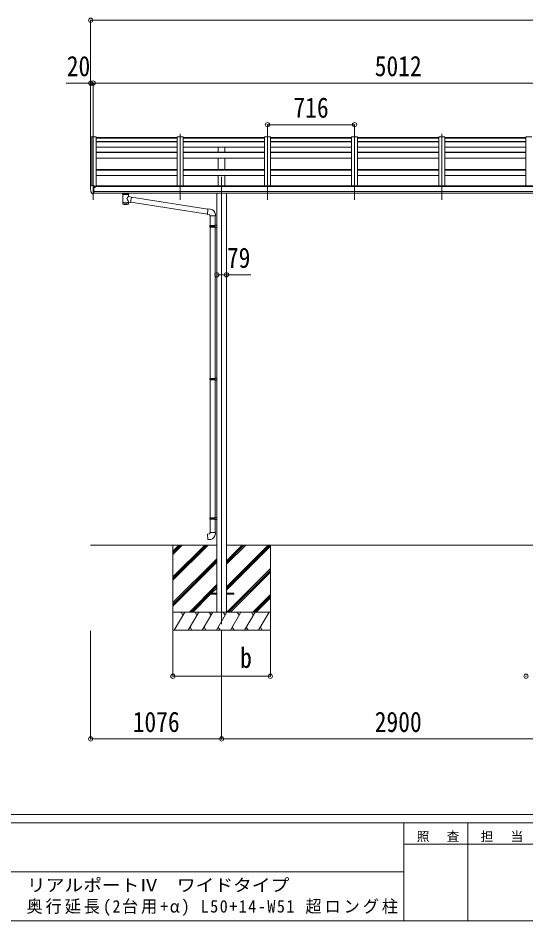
# Model space of a CAD drawing. Units: millimetres at full size. Extents: x -9783 to 9892, y -6828 to 6752.
# Drawn here: x 36 to 4208, y -6828 to 592 of the extents above; entities that cross this region are included whole.
import ezdxf
from ezdxf.enums import TextEntityAlignment as Align

# ---------------------------------------------------------------- set-up
doc = ezdxf.new("R2010")
doc.units = ezdxf.units.MM
doc.header["$LTSCALE"] = 35
doc.header["$PDMODE"] = 32
doc.header["$PDSIZE"] = 35
for name, color, linetype, lineweight in [('0-0_0', 7, 'Continuous', 9), ('0-1_本体', 4, 'Continuous', 9), ('0-2_部品', 7, 'Continuous', 9), ('0-8_PARTS2', 2, 'Continuous', 9), ('0-A_寸法', 6, 'Continuous', 9), ('F-0_240', 7, 'Continuous', 9)]:
    doc.layers.add(name, color=color, linetype=linetype, lineweight=lineweight)
doc.styles.add('ＭＳ ゴシック', font='')
doc.styles.get('ＭＳ ゴシック').set_extended_font_data('MS Gothic')

msp = doc.modelspace()

# ---------------------------------------------------------------- linework, layer by layer
at = {"layer": '0-0_0'}
for p, q in [((632.56, -3739.42), (1669.06, -3739.42)), ((1308.56, -3739.42), (1308.56, -4439.42)), ((1308.56, -4000.15), (1569.29, -3739.42)), ((1308.56, -4014.29), (1583.44, -3739.42)), ((1308.56, -4028.44), (1597.58, -3739.42)), ((1308.56, -3816.31), (1385.45, -3739.42)), ((1308.56, -3802.16), (1371.3, -3739.42)), ((1308.56, -3788.02), (1357.16, -3739.42)), ((1748.06, -3739.42), (4569.06, -3739.42)), ((1748.06, -4081.15), (2089.79, -3739.42)), ((1748.06, -4095.29), (2103.94, -3739.42)), ((1748.06, -3897.3), (1905.95, -3739.42)), ((1748.06, -3883.16), (1891.8, -3739.42)), ((1748.06, -3869.02), (1877.66, -3739.42)), ((1748.06, -4109.44), (2108.56, -3748.94)), ((2108.56, -3739.42), (2108.56, -4439.42)), ((1308.56, -4212.28), (1669.06, -3851.79)), ((1308.56, -4226.43), (1669.06, -3865.93)), ((1308.56, -4240.57), (1669.06, -3880.07)), ((1751.92, -4289.42), (2108.56, -3932.79)), ((1766.06, -4289.42), (2108.56, -3946.93)), ((1780.21, -4289.42), (2108.56, -3961.07)), ((1443.56, -4289.42), (1669.06, -4063.92)), ((1612.21, -4134.91), (1669.06, -4078.06)), ((1457.7, -4289.42), (1608.56, -4138.56)), ((1471.84, -4289.42), (1617.35, -4143.91)), ((1626.35, -4134.91), (1669.06, -4092.2)), ((1964.06, -4289.42), (2108.56, -4144.92)), ((1978.2, -4289.42), (2108.56, -4159.06)), ((1992.34, -4289.42), (2108.56, -4173.2)), ((2108.56, -4289.42), (1308.56, -4289.42)), ((1318.85, -4439.42), (1405.46, -4289.42)), ((1390.45, -4315.41), (1375.45, -4289.42)), ((1434.32, -4439.42), (1520.93, -4289.42)), ((1505.92, -4315.41), (1490.92, -4289.42)), ((1549.79, -4439.42), (1636.4, -4289.42)), ((1621.39, -4315.41), (1606.39, -4289.42)), ((1665.26, -4439.42), (1751.87, -4289.42)), ((1736.87, -4315.41), (1721.86, -4289.42)), ((1780.73, -4439.42), (1867.34, -4289.42)), ((1852.34, -4315.41), (1837.33, -4289.42)), ((1896.2, -4439.42), (1982.81, -4289.42)), ((1952.81, -4289.42), (1967.81, -4315.41)), ((2011.67, -4439.42), (2098.28, -4289.42)), ((1308.56, -4439.42), (2108.56, -4439.42)), ((1449.32, -4413.45), (1464.32, -4439.42)), ((1564.79, -4413.44), (1579.79, -4439.42)), ((1680.26, -4413.44), (1695.26, -4439.42)), ((1795.73, -4413.45), (1810.73, -4439.42)), ((1911.2, -4413.45), (1926.2, -4439.42)), ((2026.67, -4413.45), (2041.67, -4439.42))]:
    msp.add_line(p, q, dxfattribs=at)
at = {"layer": '0-1_本体'}
for p, q in [((632.57, -384.4), (632.56, -790.04)), ((633.51, -383.52), (641.35, -383.11)), ((641.56, -383.18), (641.56, -783.49)), ((641.64, -383.3), (642.26, -384.92)), ((677.56, -383.1), (677.56, -793.67)), ((1343.56, -389.18), (677.56, -389.18)), ((677.56, -396.1), (1343.56, -396.1)), ((677.56, -422.81), (1343.56, -422.81)), ((677.56, -425.66), (1343.56, -425.66)), ((1343.56, -383.7), (1343.56, -783.27)), ((1393.56, -383.7), (1343.56, -383.7)), ((1393.56, -383.7), (1393.56, -783.27)), ((2059.56, -389.18), (1393.56, -389.18)), ((1393.56, -396.1), (2059.56, -396.1)), ((1393.56, -422.81), (2059.56, -422.81)), ((1393.56, -425.66), (2059.56, -425.66)), ((2059.56, -383.7), (2059.56, -783.27)), ((2109.56, -383.7), (2059.56, -383.7)), ((2109.56, -383.7), (2109.56, -783.27)), ((2775.56, -389.18), (2109.56, -389.18)), ((2109.56, -396.1), (2775.56, -396.1)), ((2109.56, -422.81), (2775.56, -422.81)), ((2109.56, -425.66), (2775.56, -425.66)), ((2775.56, -383.7), (2775.56, -783.27)), ((2825.56, -383.7), (2775.56, -383.7)), ((2825.56, -383.7), (2825.56, -783.27)), ((3491.56, -389.18), (2825.56, -389.18)), ((2825.56, -396.1), (3491.56, -396.1)), ((2825.56, -422.81), (3491.56, -422.81)), ((2825.56, -425.66), (3491.56, -425.66)), ((3491.56, -383.7), (3491.56, -783.27)), ((3541.56, -383.7), (3491.56, -383.7)), ((3541.56, -383.7), (3541.56, -783.27)), ((4207.56, -389.18), (3541.56, -389.18)), ((3541.56, -396.1), (4207.56, -396.1)), ((3541.56, -422.81), (4207.56, -422.81)), ((3541.56, -425.66), (4207.56, -425.66)), ((4207.56, -383.7), (4207.56, -783.27)), ((4257.56, -383.7), (4207.56, -383.7)), ((677.56, -470.39), (1343.56, -470.39)), ((677.56, -509.08), (1343.56, -509.08)), ((677.56, -514.37), (1343.56, -514.37)), ((1393.56, -470.39), (2059.56, -470.39)), ((1393.56, -509.08), (2059.56, -509.08)), ((1393.56, -514.37), (2059.56, -514.37)), ((1681.06, -509.08), (1681.06, -470.39)), ((1736.06, -509.08), (1736.06, -470.39)), ((2109.56, -470.39), (2775.56, -470.39)), ((2109.56, -509.08), (2775.56, -509.08)), ((2109.56, -514.37), (2775.56, -514.37)), ((2825.56, -470.39), (3491.56, -470.39)), ((2825.56, -509.08), (3491.56, -509.08)), ((2825.56, -514.37), (3491.56, -514.37)), ((3541.56, -470.39), (4207.56, -470.39)), ((3541.56, -509.08), (4207.56, -509.08)), ((3541.56, -514.37), (4207.56, -514.37)), ((677.56, -558.45), (1343.56, -558.45)), ((1393.56, -558.45), (2059.56, -558.45)), ((1681.06, -652), (1681.06, -558.45)), ((1736.06, -652), (1736.06, -558.45)), ((2109.56, -558.45), (2775.56, -558.45)), ((2825.56, -558.45), (3491.56, -558.45)), ((3541.56, -558.45), (4207.56, -558.45)), ((677.56, -652), (1343.56, -652)), ((677.56, -658.8), (1343.56, -658.8)), ((1393.56, -652), (2059.56, -652)), ((1393.56, -658.8), (2059.56, -658.8)), ((2109.56, -652), (2775.56, -652)), ((2109.56, -658.8), (2775.56, -658.8)), ((2825.56, -652), (3491.56, -652)), ((2825.56, -658.8), (3491.56, -658.8)), ((3541.56, -652), (4207.56, -652)), ((3541.56, -658.8), (4207.56, -658.8)), ((677.56, -702.35), (1343.56, -702.35)), ((1393.56, -702.35), (2059.56, -702.35)), ((1681.06, -786.97), (1681.06, -702.35)), ((1736.06, -786.97), (1736.06, -702.35)), ((2109.56, -702.35), (2775.56, -702.35)), ((2825.56, -702.35), (3491.56, -702.35)), ((3541.56, -702.35), (4207.56, -702.35)), ((5658.06, -793.67), (659.06, -793.67)), ((682.56, -793.67), (682.56, -786.97)), ((5634.56, -786.97), (682.56, -786.97)), ((659.06, -834.9), (5658.06, -834.9)), ((5658.06, -846.74), (659.06, -846.67)), ((1669.06, -846.84), (1669.06, -4289.42)), ((1748.06, -846.84), (1748.06, -4289.42))]:
    msp.add_line(p, q, dxfattribs=at)
msp.add_lwpolyline([(642.26, -783.49), (642.26, -383.1), (677.56, -383.1)], dxfattribs=at)
msp.add_circle((666.54, -798.41), 3, dxfattribs=at)
for centre, radius, start, end in [((633.56, -384.52), 1, 93, 173.32986), ((641.36, -383.41), 0.301, 21.06327, 92.86679)]:
    msp.add_arc(centre, radius, start, end, dxfattribs=at)
at = {"layer": '0-2_部品'}
for p, q in [((630.56, -793.06), (630.56, -793.69)), ((637.47, -784.26), (633.41, -790.07)), ((652.56, -852.19), (652.56, -783.69)), ((654.06, -784.61), (652.56, -784.61)), ((659.06, -793.42), (652.56, -793.03)), ((654.06, -784.61), (654.06, -790.78)), ((663.74, -786.11), (654.06, -785.38)), ((654.06, -788.38), (668.06, -788.43)), ((663.54, -798.61), (664.06, -798.61)), ((664.06, -798.61), (664.36, -798.61)), ((664.56, -788.42), (664.56, -786.52)), ((669.06, -789.54), (669.06, -793.5)), ((644.94, -850.38), (635.2, -835)), ((651.06, -852.1), (647.36, -851.87)), ((651.06, -852.1), (652.56, -852.19)), ((652.56, -849.99), (653.06, -849.99)), ((653.06, -849.99), (653.56, -848.99)), ((659.06, -848.99), (653.56, -848.99)), ((893.06, -853), (893.06, -846.88)), ((897.16, -857.5), (897.15, -937.79)), ((942.96, -875.07), (942.96, -857.49)), ((968.19, -878.98), (942.96, -875.07)), ((947.06, -853), (947.06, -846.88)), ((968.19, -878.98), (961.16, -924.24)), ((1595.02, -978.29), (967.87, -880.99)), ((942.98, -937.79), (942.96, -921.16)), ((942.96, -921.41), (961.16, -924.24)), ((1591.35, -1020.22), (961.43, -922.5)), ((1615.99, -978.67), (1595.15, -976.85)), ((1611.06, -1034.42), (1657.06, -1034.42)), ((1613.06, -1034.42), (1613.06, -1113.68)), ((1655.06, -1034.42), (1655.06, -1111.12)), ((1657.06, -1034.42), (1657.06, -1023.5)), ((1653.06, -1111.18), (1669.06, -1110.71)), ((1653.06, -1113.18), (1653.06, -1111.18)), ((1669.06, -1110.71), (1669.06, -1128.65)), ((1611.06, -1115.68), (1612.06, -1113.68)), ((1611.06, -1115.68), (1655.06, -1115.68)), ((1611.06, -1115.68), (1611.06, -1123.68)), ((1611.06, -1123.68), (1655.06, -1123.68)), ((1611.06, -1123.68), (1612.06, -1125.68)), ((1612.06, -1113.68), (1655.06, -1113.68)), ((1612.06, -1125.68), (1655.06, -1125.68)), ((1613.06, -1125.68), (1613.06, -2369.86)), ((1650.59, -1115.68), (1650.16, -1113.68)), ((1653.06, -1113.18), (1655.06, -1113.18)), ((1653.06, -1128.18), (1653.06, -1126.18)), ((1653.06, -1128.18), (1669.06, -1128.65)), ((1655.06, -1128.23), (1655.06, -2367.3)), ((1611.06, -2371.86), (1612.06, -2369.86)), ((1611.06, -2371.86), (1655.06, -2371.86)), ((1611.06, -2371.86), (1611.06, -2379.86)), ((1612.06, -2369.86), (1655.06, -2369.86)), ((1650.59, -2371.86), (1650.16, -2369.86)), ((1653.06, -2367.36), (1669.06, -2366.89)), ((1653.06, -2369.36), (1653.06, -2367.36)), ((1653.06, -2369.36), (1655.06, -2369.36)), ((1669.06, -2366.89), (1669.06, -2384.83)), ((1611.06, -2379.86), (1655.06, -2379.86)), ((1611.06, -2379.86), (1612.06, -2381.86)), ((1612.06, -2381.86), (1655.06, -2381.86)), ((1613.06, -2381.86), (1613.06, -3515.02)), ((1653.06, -2384.36), (1653.06, -2382.36)), ((1653.06, -2384.36), (1669.06, -2384.83)), ((1655.06, -2384.42), (1655.06, -3512.46)), ((1611.06, -3517.02), (1612.06, -3515.02)), ((1611.06, -3517.02), (1655.06, -3517.02)), ((1611.06, -3517.02), (1611.06, -3525.02)), ((1611.06, -3525.02), (1655.06, -3525.02)), ((1611.06, -3525.02), (1612.06, -3527.02)), ((1612.06, -3515.02), (1655.06, -3515.02)), ((1612.06, -3527.02), (1655.06, -3527.02)), ((1613.06, -3527.02), (1613.06, -3637.02)), ((1650.59, -3517.02), (1650.16, -3515.02)), ((1653.06, -3512.52), (1669.06, -3512.05)), ((1653.06, -3514.52), (1653.06, -3512.52)), ((1653.06, -3514.52), (1655.06, -3514.52)), ((1653.06, -3529.52), (1653.06, -3527.52)), ((1653.06, -3529.52), (1669.06, -3529.99)), ((1655.06, -3529.58), (1655.06, -3637.02)), ((1669.06, -3512.05), (1669.06, -3529.99)), ((1611.06, -3637.02), (1657.06, -3637.02)), ((1611.06, -3647.02), (1611.06, -3637.02)), ((1657.06, -3637.02), (1657.06, -3647.94))]:
    msp.add_line(p, q, dxfattribs=at)
at = {"layer": '0-2_部品', "color": 4}
for p, q in [((1608.56, -4134.91), (1669.06, -4134.91)), ((1608.56, -4134.91), (1608.56, -4143.91)), ((1608.56, -4143.91), (1669.06, -4143.91)), ((1748.06, -4134.91), (1808.56, -4134.91)), ((1748.06, -4143.91), (1808.56, -4143.91)), ((1808.56, -4134.91), (1808.56, -4143.91))]:
    msp.add_line(p, q, dxfattribs=at)
at = {"layer": '0-2_部品'}
for points in [[(652.56, -783.69), (640.56, -783.69), (638.23, -783.83)], [(659.06, -848.99), (659.06, -790.78), (654.06, -790.78)], [(663.74, -786.11), (663.91, -786.12), (664.06, -786.16), (664.21, -786.2), (664.33, -786.25), (664.43, -786.31), (664.5, -786.38), (664.55, -786.45), (664.56, -786.52)], [(664.36, -797.42), (664.36, -798.61), (669.06, -798.61)], [(669.06, -796.99), (669.06, -798.61), (669.54, -798.61)], [(652.56, -838.3), (655.73, -837.89), (659.06, -837.46)], [(893.1, -853.06), (893.08, -852.7), (893.32, -851.74), (893.85, -850.86), (894.65, -850.02), (895.76, -849.22), (897.16, -848.5)], [(893.1, -852.94), (893.08, -853.3), (893.32, -854.26), (893.85, -855.14), (894.65, -855.98), (895.76, -856.77), (897.16, -857.5)], [(942.96, -848.51), (943.2, -848.6), (944.55, -849.34), (945.66, -850.19), (946.42, -851.05), (946.88, -851.95), (947.05, -852.84)], [(942.96, -857.49), (943.2, -857.39), (944.55, -856.66), (945.66, -855.81), (946.42, -854.95), (946.88, -854.05), (947.05, -853.16)], [(1595.15, -976.85), (1591.14, -1022.68), (1611.06, -1024.42), (1611.06, -1034.42)], [(1650.59, -1115.68), (1650.59, -1123.68), (1650.16, -1125.68)], [(1653.06, -1126.18), (1655.06, -1126.18), (1655.06, -1113.18)], [(1650.59, -2371.86), (1650.59, -2379.86), (1650.16, -2381.86)], [(1653.06, -2382.36), (1655.06, -2382.36), (1655.06, -2369.36)], [(1650.59, -3517.02), (1650.59, -3525.02), (1650.16, -3527.02)], [(1653.06, -3527.52), (1655.06, -3527.52), (1655.06, -3514.52)], [(1615.99, -3692.77), (1595.15, -3694.59), (1591.14, -3648.77), (1611.06, -3647.02)]]:
    msp.add_lwpolyline(points, dxfattribs=at)
for centre, radius, start, end in [((633.56, -793.06), 3, 93, 180), ((823.06, -793.69), 192.49, 180.0008, 192.1233), ((638.29, -784.83), 1, 93.5, 145), ((666.56, -798.61), 2.5, 151.64236, 180), ((666.56, -798.61), 2.5, 0, 151.64236), ((637.79, -833.5), 3, 191.83348, 210), ((647.54, -848.88), 3, 210, 266.5), ((910.13, -898.22), 51.38, 92.46126, 104.61963), ((930.02, -898.22), 51.38, 75.38037, 87.53874), ((1612.06, -1023.5), 45, 0, 85), ((1612.06, -3647.94), 45, 275, 0)]:
    msp.add_arc(centre, radius, start, end, dxfattribs=at)
for centre, major_axis, ratio, start_param, end_param in [((668.06, -789.54), (-0.02, 1.1), 0.906239, 4.6917496, 6.2625459), ((920.06, -858.69), (-22.91, -0.42), 0.072511, 4.711586, 6.2823824), ((920.09, -857.06), (-22.91, -0.42), 0.072511, 4.711586, 6.2823824), ((920.04, -857.07), (22.92, -0.42), 0.07247, 0.0008089, 1.5716053), ((920.04, -858.69), (22.92, -0.42), 0.07247, 0.0008089, 1.5716053), ((922.62, -897.27), (20.32, 22.25), 0.045535, 4.9756507, 6.2441899), ((931.06, -853), (16, 0), 0.361356, 0, 0.0194874), ((931.06, -853), (16, 0), 0.361356, 6.2636979, 6.2831853), ((920.06, -937.79), (22.92, 0), 0.101955, 6.2829723, 9.4248207), ((920.06, -937.79), (22.92, 0), 0.101955, 3.1415499, 6.2833984), ((920.06, -925.35), (22.91, 0), 0.122865, 6.2831853, 9.424778), ((920.06, -894.62), (-22.81, 26.62), 0.234429, 3.1563334, 4.5976381)]:
    msp.add_ellipse(centre, major_axis=major_axis, ratio=ratio, start_param=start_param, end_param=end_param, dxfattribs=at)
at = {"layer": '0-8_PARTS2'}
for p, q in [((1368.56, -903.02), (1368.56, -359.17)), ((2084.56, -903.02), (2084.56, -359.17)), ((2800.56, -903.02), (2800.56, -359.17)), ((3516.56, -903.02), (3516.56, -359.17)), ((652.56, -383.73), (652.56, -903.02)), ((1708.56, -714.21), (1708.56, -4389.44))]:
    msp.add_line(p, q, dxfattribs=at)
at = {"layer": '0-A_寸法'}
for p, q in [((632.57, 574.23), (632.57, 56.99)), ((632.57, 574.23), (7116.57, 574.23)), ((632.57, 56.99), (432.57, 56.99)), ((632.57, 56.99), (632.57, -398.59)), ((652.57, 56.99), (632.57, 56.99)), ((652.57, 56.99), (652.57, -398.59)), ((652.57, 56.99), (5664.56, 56.99)), ((652.57, 56.99), (652.57, -398.59)), ((2084.56, -284.45), (2084.56, -402.06)), ((2084.56, -284.45), (2800.56, -284.45)), ((2800.56, -284.45), (2800.56, -402.06)), ((1669.06, -1518.17), (1748.06, -1518.17)), ((1748.06, -1518.17), (1948.06, -1518.17)), ((632.57, -5332.3), (632.57, -4442.91)), ((1308.56, -4817.32), (1308.56, -4442.91)), ((1708.56, -5332.3), (1708.56, -4442.91)), ((2108.56, -4817.32), (2108.56, -4442.91)), ((1308.56, -4817.32), (2108.56, -4817.32)), ((632.57, -5332.3), (1708.56, -5332.3)), ((1708.56, -5332.3), (4608.56, -5332.3))]:
    msp.add_line(p, q, dxfattribs=at)
for p in [(632.57, 574.23), (632.57, 56.99), (652.57, 56.99), (2084.56, -284.45), (2800.56, -284.45), (1669.06, -1518.17), (1748.06, -1518.17), (1308.56, -4817.32), (2108.56, -4817.32), (4208.56, -4817.32), (632.57, -5332.3), (1708.56, -5332.3)]:
    msp.add_point(p, dxfattribs=at)
at = {"layer": 'F-0_240', "color": 5}
for p, q in [((-9783.03, -5953.1), (9396.97, -5953.1)), ((-9783.03, -6023.1), (6285.75, -6023.1)), ((3205.75, -6023.1), (3205.75, -6828.1)), ((3730.75, -6023.1), (3730.75, -6828.1)), ((3205.75, -6198.1), (5305.75, -6198.1)), ((-3969.25, -6425.6), (3205.75, -6425.6)), ((-9783.03, -6828.1), (9396.97, -6828.1))]:
    msp.add_line(p, q, dxfattribs=at)

# ---------------------------------------------------------------- texts
at = {"layer": '0-A_寸法', "color": 7, "style": 'ＭＳ ゴシック', "width": 0.85}
for s, p in [('20', (436.32, 63.99)), ('5012', (2966.07, 63.99)), ('716', (2298.19, -277.45)), ('79', (1751.81, -1511.17)), ('b', (1860.44, -4798.32)), ('1076', (978.07, -5325.3)), ('2900', (2966.06, -5325.3))]:
    msp.add_text(s, height=166.8, dxfattribs=at).set_placement(p, align=Align.BOTTOM_LEFT)
at = {"layer": 'F-0_240', "style": 'ＭＳ ゴシック', "width": 1.1}
msp.add_text('リアルポートⅣ\u3000ワイドタイプ', height=102.6, dxfattribs=at).set_placement((109.35, -6616.22), align=Align.BOTTOM_LEFT)
at = {"layer": 'F-0_240', "attachment_point": 7, "style": 'ＭＳ ゴシック'}
for s, insert, char_height in [('\\T1.17;照\u3000査', (3310.76, -6180.6), 76.98), ('\\T1.17;担\u3000当', (3835.76, -6180.6), 76.98), ('\\T1.18;\\W0.95;奥行延長(2台用+α)\\~L50+14-W51\\~超ロング柱', (105.77, -6786.55), 102.6)]:
    msp.add_mtext(s, dxfattribs=dict(at, insert=insert, char_height=char_height))

doc.saveas('drawing.dxf')
